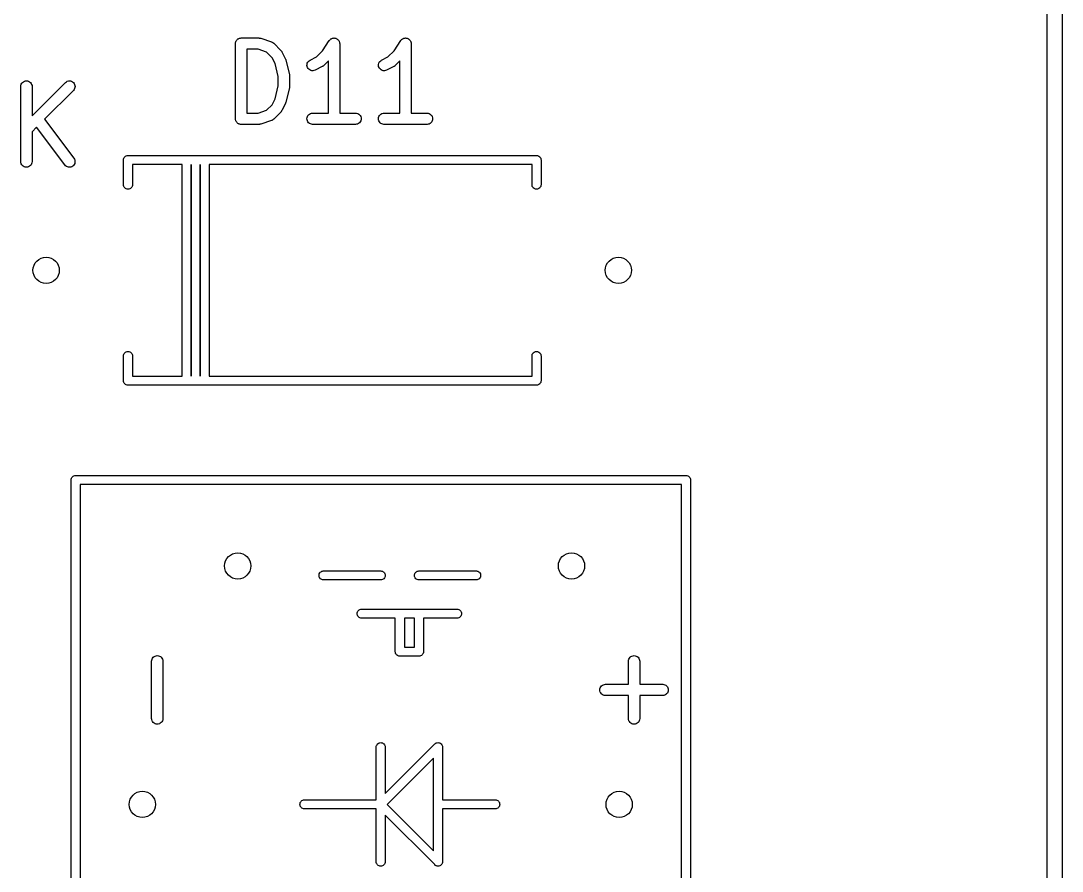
# Model space of a CAD drawing. Extents: x 17 to 176, y -177 to -9.
# Drawn here: x 161.72 to 175.58, y -145.16 to -133.84 of the extents above; entities that cross this region are included whole.
import ezdxf

# ---------------------------------------------------------------- set-up
doc = ezdxf.new("R2010")
doc.units = 0
doc.layers.add('BLACK', color=7, linetype='CONTINUOUS')

msp = doc.modelspace()

# ---------------------------------------------------------------- linework, layer by layer
at = {"layer": 'BLACK', "linetype": 'CONTINUOUS'}
for p, q in [((175.382, -176.017), (175.382, -52.2426)), ((175.582, -52.2359), (175.582, -176.027)), ((164.59, -134.095), (164.595, -134.089)), ((164.595, -134.089), (164.601, -134.084)), ((164.595, -134.089), (164.595, -134.089)), ((164.595, -134.089), (164.595, -134.089)), ((164.601, -134.084), (164.606, -134.08)), ((164.606, -134.08), (164.606, -134.08)), ((164.606, -134.08), (164.607, -134.08)), ((164.607, -134.08), (164.613, -134.076)), ((164.613, -134.076), (164.619, -134.073)), ((164.619, -134.073), (164.619, -134.073)), ((164.619, -134.073), (164.62, -134.073)), ((164.62, -134.073), (164.626, -134.071)), ((164.626, -134.071), (164.633, -134.069)), ((164.633, -134.069), (164.633, -134.069)), ((164.633, -134.069), (164.634, -134.069)), ((164.634, -134.069), (164.641, -134.068)), ((164.641, -134.068), (164.648, -134.067)), ((164.648, -134.067), (164.886, -134.067)), ((164.886, -134.067), (164.887, -134.067)), ((164.887, -134.067), (164.891, -134.068)), ((164.891, -134.068), (164.895, -134.068)), ((164.895, -134.068), (164.898, -134.069)), ((164.898, -134.069), (164.901, -134.069)), ((164.901, -134.069), (164.905, -134.07)), ((164.905, -134.07), (164.91, -134.071)), ((164.91, -134.071), (165.052, -134.119)), ((165.829, -134.094), (165.833, -134.089)), ((165.833, -134.089), (165.839, -134.084)), ((165.833, -134.089), (165.833, -134.089)), ((165.833, -134.089), (165.833, -134.089)), ((165.839, -134.084), (165.845, -134.08)), ((165.845, -134.08), (165.852, -134.076)), ((165.845, -134.08), (165.845, -134.08)), ((165.845, -134.08), (165.845, -134.08)), ((165.852, -134.076), (165.858, -134.073)), ((165.858, -134.073), (165.865, -134.071)), ((165.858, -134.073), (165.858, -134.073)), ((165.858, -134.073), (165.858, -134.073)), ((165.865, -134.071), (165.872, -134.069)), ((165.872, -134.069), (165.879, -134.068)), ((165.872, -134.069), (165.872, -134.069)), ((165.872, -134.069), (165.872, -134.069)), ((165.879, -134.068), (165.886, -134.067)), ((165.886, -134.067), (165.886, -134.067)), ((165.886, -134.067), (165.894, -134.068)), ((165.886, -134.067), (165.886, -134.067)), ((165.894, -134.068), (165.901, -134.069)), ((165.901, -134.069), (165.901, -134.069)), ((165.901, -134.069), (165.901, -134.069)), ((165.901, -134.069), (165.908, -134.071)), ((165.908, -134.071), (165.915, -134.073)), ((165.915, -134.073), (165.915, -134.073)), ((165.915, -134.073), (165.915, -134.073)), ((165.915, -134.073), (165.922, -134.077)), ((165.922, -134.077), (165.928, -134.08)), ((165.928, -134.08), (165.928, -134.08)), ((165.928, -134.08), (165.928, -134.08)), ((165.928, -134.08), (165.933, -134.085)), ((165.933, -134.085), (165.939, -134.09)), ((165.939, -134.09), (165.939, -134.09)), ((165.939, -134.09), (165.939, -134.09)), ((165.939, -134.09), (165.944, -134.096)), ((166.781, -134.094), (166.786, -134.089)), ((166.786, -134.089), (166.792, -134.084)), ((166.786, -134.089), (166.786, -134.089)), ((166.786, -134.089), (166.786, -134.089)), ((166.792, -134.084), (166.797, -134.08)), ((166.797, -134.08), (166.804, -134.076)), ((166.797, -134.08), (166.797, -134.08)), ((166.797, -134.08), (166.797, -134.08)), ((166.804, -134.076), (166.81, -134.073)), ((166.81, -134.073), (166.817, -134.071)), ((166.81, -134.073), (166.81, -134.073)), ((166.81, -134.073), (166.81, -134.073)), ((166.817, -134.071), (166.824, -134.069)), ((166.824, -134.069), (166.831, -134.068)), ((166.824, -134.069), (166.824, -134.069)), ((166.824, -134.069), (166.824, -134.069)), ((166.831, -134.068), (166.839, -134.067)), ((166.839, -134.067), (166.839, -134.067)), ((166.839, -134.067), (166.846, -134.068)), ((166.839, -134.067), (166.839, -134.067)), ((166.846, -134.068), (166.853, -134.069)), ((166.853, -134.069), (166.853, -134.069)), ((166.853, -134.069), (166.853, -134.069)), ((166.853, -134.069), (166.861, -134.071)), ((166.861, -134.071), (166.867, -134.073)), ((166.867, -134.073), (166.867, -134.073)), ((166.867, -134.073), (166.867, -134.073)), ((166.867, -134.073), (166.874, -134.077)), ((166.874, -134.077), (166.88, -134.08)), ((166.88, -134.08), (166.88, -134.08)), ((166.88, -134.08), (166.88, -134.08)), ((166.88, -134.08), (166.886, -134.085)), ((166.886, -134.085), (166.891, -134.09)), ((166.891, -134.09), (166.891, -134.09)), ((166.891, -134.09), (166.891, -134.09)), ((166.891, -134.09), (166.896, -134.096)), ((164.573, -134.141), (164.574, -134.134)), ((164.573, -134.142), (164.573, -134.141)), ((164.573, -135.142), (164.573, -134.142)), ((164.573, -134.142), (164.573, -134.142)), ((164.573, -134.142), (164.573, -134.142)), ((164.573, -134.142), (164.573, -134.142)), ((164.574, -134.127), (164.576, -134.12)), ((164.574, -134.134), (164.574, -134.127)), ((164.574, -134.127), (164.574, -134.127)), ((164.574, -134.127), (164.574, -134.127)), ((164.576, -134.12), (164.579, -134.113)), ((164.579, -134.113), (164.582, -134.107)), ((164.579, -134.113), (164.579, -134.113)), ((164.579, -134.113), (164.579, -134.113)), ((164.582, -134.107), (164.586, -134.1)), ((164.586, -134.1), (164.59, -134.095)), ((164.586, -134.1), (164.586, -134.1)), ((164.586, -134.1), (164.586, -134.1)), ((164.723, -134.217), (164.723, -135.067)), ((164.874, -134.217), (164.723, -134.217)), ((164.988, -134.256), (164.874, -134.217)), ((165.052, -134.119), (165.053, -134.119)), ((165.053, -134.119), (165.055, -134.12)), ((165.055, -134.12), (165.057, -134.121)), ((165.057, -134.121), (165.062, -134.123)), ((165.062, -134.123), (165.067, -134.125)), ((165.067, -134.125), (165.068, -134.127)), ((165.068, -134.127), (165.07, -134.128)), ((165.07, -134.128), (165.074, -134.131)), ((165.074, -134.131), (165.078, -134.134)), ((165.078, -134.134), (165.08, -134.136)), ((165.08, -134.136), (165.082, -134.137)), ((165.082, -134.137), (165.177, -134.232)), ((165.177, -134.232), (165.178, -134.233)), ((165.732, -134.237), (165.823, -134.101)), ((165.823, -134.101), (165.824, -134.1)), ((165.824, -134.1), (165.829, -134.094)), ((165.824, -134.1), (165.824, -134.1)), ((165.824, -134.1), (165.824, -134.1)), ((165.824, -134.1), (165.824, -134.1)), ((165.944, -134.096), (165.948, -134.101)), ((165.948, -134.101), (165.948, -134.101)), ((165.948, -134.101), (165.948, -134.101)), ((165.948, -134.101), (165.952, -134.108)), ((165.952, -134.108), (165.955, -134.114)), ((165.955, -134.114), (165.955, -134.114)), ((165.955, -134.114), (165.955, -134.114)), ((165.955, -134.114), (165.957, -134.121)), ((165.957, -134.121), (165.959, -134.128)), ((165.959, -134.128), (165.959, -134.128)), ((165.959, -134.128), (165.959, -134.128)), ((165.959, -134.128), (165.96, -134.135)), ((165.96, -134.135), (165.961, -134.142)), ((165.961, -134.142), (165.961, -135.067)), ((166.685, -134.237), (166.776, -134.101)), ((166.776, -134.1), (166.781, -134.094)), ((166.776, -134.101), (166.776, -134.1)), ((166.776, -134.1), (166.776, -134.1)), ((166.776, -134.1), (166.776, -134.1)), ((166.776, -134.1), (166.776, -134.1)), ((166.896, -134.096), (166.901, -134.101)), ((166.901, -134.101), (166.901, -134.101)), ((166.901, -134.101), (166.901, -134.101)), ((166.901, -134.101), (166.904, -134.108)), ((166.904, -134.108), (166.908, -134.114)), ((166.908, -134.114), (166.908, -134.114)), ((166.908, -134.114), (166.908, -134.114)), ((166.908, -134.114), (166.91, -134.121)), ((166.91, -134.121), (166.912, -134.128)), ((166.912, -134.128), (166.912, -134.128)), ((166.912, -134.128), (166.912, -134.128)), ((166.912, -134.128), (166.912, -134.135)), ((166.912, -134.135), (166.913, -134.142)), ((166.913, -134.142), (166.913, -135.067)), ((165.062, -134.33), (164.988, -134.256)), ((165.101, -134.407), (165.062, -134.33)), ((165.178, -134.233), (165.18, -134.236)), ((165.18, -134.236), (165.183, -134.239)), ((165.183, -134.239), (165.185, -134.242)), ((165.185, -134.242), (165.187, -134.244)), ((165.187, -134.244), (165.189, -134.248)), ((165.189, -134.248), (165.191, -134.252)), ((165.191, -134.252), (165.239, -134.347)), ((165.239, -134.347), (165.239, -134.348)), ((165.239, -134.348), (165.239, -134.348)), ((165.239, -134.348), (165.239, -134.348)), ((165.239, -134.348), (165.242, -134.355)), ((165.242, -134.355), (165.244, -134.362)), ((165.244, -134.362), (165.244, -134.362)), ((165.244, -134.362), (165.244, -134.362)), ((165.244, -134.362), (165.292, -134.553)), ((165.544, -134.379), (165.554, -134.369)), ((165.554, -134.369), (165.567, -134.361)), ((165.567, -134.361), (165.651, -134.319)), ((165.651, -134.319), (165.732, -134.237)), ((165.811, -134.371), (165.748, -134.434)), ((165.811, -135.067), (165.811, -134.371)), ((166.496, -134.379), (166.507, -134.369)), ((166.507, -134.369), (166.519, -134.361)), ((166.519, -134.361), (166.603, -134.319)), ((166.603, -134.319), (166.685, -134.237)), ((166.763, -134.371), (166.701, -134.434)), ((166.763, -135.067), (166.763, -134.371)), ((165.144, -134.58), (165.101, -134.407)), ((165.525, -134.433), (165.526, -134.418)), ((165.528, -134.447), (165.525, -134.433)), ((165.526, -134.418), (165.529, -134.404)), ((165.533, -134.461), (165.528, -134.447)), ((165.529, -134.404), (165.535, -134.391)), ((165.54, -134.474), (165.533, -134.461)), ((165.535, -134.391), (165.544, -134.379)), ((165.55, -134.484), (165.54, -134.474)), ((165.562, -134.493), (165.55, -134.484)), ((165.576, -134.499), (165.562, -134.493)), ((165.59, -134.502), (165.576, -134.499)), ((165.604, -134.503), (165.59, -134.502)), ((165.619, -134.501), (165.604, -134.503)), ((165.633, -134.496), (165.619, -134.501)), ((165.634, -134.495), (165.633, -134.496)), ((165.729, -134.448), (165.634, -134.495)), ((165.732, -134.445), (165.729, -134.448)), ((165.736, -134.443), (165.732, -134.445)), ((165.739, -134.441), (165.736, -134.443)), ((165.741, -134.44), (165.739, -134.441)), ((165.744, -134.437), (165.741, -134.44)), ((165.748, -134.434), (165.744, -134.437)), ((165.748, -134.434), (165.748, -134.434)), ((166.478, -134.418), (166.481, -134.404)), ((166.478, -134.433), (166.478, -134.418)), ((166.48, -134.447), (166.478, -134.433)), ((166.485, -134.461), (166.48, -134.447)), ((166.481, -134.404), (166.487, -134.391)), ((166.493, -134.474), (166.485, -134.461)), ((166.487, -134.391), (166.496, -134.379)), ((166.503, -134.484), (166.493, -134.474)), ((166.515, -134.493), (166.503, -134.484)), ((166.528, -134.499), (166.515, -134.493)), ((166.542, -134.502), (166.528, -134.499)), ((166.557, -134.503), (166.542, -134.502)), ((166.571, -134.501), (166.557, -134.503)), ((166.585, -134.496), (166.571, -134.501)), ((166.586, -134.495), (166.585, -134.496)), ((166.681, -134.448), (166.586, -134.495)), ((166.685, -134.445), (166.681, -134.448)), ((166.689, -134.443), (166.685, -134.445)), ((166.691, -134.441), (166.689, -134.443)), ((166.694, -134.44), (166.691, -134.441)), ((166.697, -134.437), (166.694, -134.44)), ((166.7, -134.434), (166.697, -134.437)), ((166.701, -134.434), (166.7, -134.434)), ((161.749, -134.65), (161.762, -134.643)), ((161.762, -134.643), (161.776, -134.639)), ((161.776, -134.639), (161.791, -134.637)), ((161.791, -134.637), (161.805, -134.639)), ((161.805, -134.639), (161.819, -134.643)), ((161.819, -134.643), (161.832, -134.65)), ((162.321, -134.649), (162.334, -134.643)), ((162.334, -134.643), (162.348, -134.639)), ((162.348, -134.639), (162.362, -134.637)), ((162.362, -134.637), (162.377, -134.639)), ((162.377, -134.639), (162.391, -134.643)), ((162.391, -134.643), (162.404, -134.65)), ((165.144, -134.705), (165.144, -134.58)), ((165.292, -134.553), (165.292, -134.554)), ((165.292, -134.554), (165.292, -134.555)), ((165.292, -134.555), (165.293, -134.556)), ((165.293, -134.556), (165.293, -134.562)), ((165.293, -134.562), (165.294, -134.568)), ((165.294, -134.568), (165.294, -134.57)), ((165.294, -134.57), (165.294, -134.571)), ((165.294, -134.571), (165.294, -134.714)), ((161.715, -134.711), (161.717, -134.697)), ((161.715, -134.712), (161.715, -134.711)), ((161.715, -135.712), (161.715, -134.712)), ((161.717, -134.697), (161.721, -134.683)), ((161.721, -134.683), (161.728, -134.67)), ((161.728, -134.67), (161.738, -134.659)), ((161.738, -134.659), (161.749, -134.65)), ((161.832, -134.65), (161.843, -134.66)), ((161.843, -134.66), (161.853, -134.671)), ((161.853, -134.671), (161.859, -134.684)), ((161.859, -134.684), (161.864, -134.698)), ((161.864, -134.698), (161.865, -134.712)), ((161.865, -135.103), (162.308, -134.659)), ((161.865, -134.712), (161.865, -135.103)), ((162.415, -134.765), (162.032, -135.148)), ((162.308, -134.659), (162.309, -134.659)), ((162.309, -134.659), (162.321, -134.649)), ((162.404, -134.65), (162.415, -134.66)), ((162.415, -134.66), (162.424, -134.671)), ((162.424, -134.754), (162.415, -134.765)), ((162.424, -134.671), (162.431, -134.684)), ((162.431, -134.741), (162.424, -134.754)), ((162.431, -134.684), (162.435, -134.698)), ((162.435, -134.727), (162.431, -134.741)), ((162.435, -134.698), (162.437, -134.713)), ((162.437, -134.713), (162.435, -134.727)), ((165.101, -134.878), (165.144, -134.705)), ((165.292, -134.732), (165.244, -134.922)), ((165.293, -134.729), (165.292, -134.731)), ((165.292, -134.731), (165.292, -134.732)), ((165.294, -134.718), (165.293, -134.723)), ((165.293, -134.723), (165.293, -134.729)), ((165.294, -134.714), (165.294, -134.715)), ((165.294, -134.715), (165.294, -134.716)), ((165.294, -134.716), (165.294, -134.718)), ((165.062, -134.955), (165.101, -134.878)), ((165.244, -134.924), (165.241, -134.931)), ((165.244, -134.922), (165.244, -134.923)), ((165.244, -134.923), (165.244, -134.924)), ((165.244, -134.924), (165.244, -134.924)), ((164.874, -135.067), (164.988, -135.029)), ((164.988, -135.029), (165.062, -134.955)), ((165.177, -135.053), (165.082, -135.148)), ((165.18, -135.049), (165.177, -135.053)), ((165.183, -135.046), (165.18, -135.049)), ((165.184, -135.044), (165.183, -135.046)), ((165.186, -135.041), (165.184, -135.044)), ((165.188, -135.038), (165.186, -135.041)), ((165.191, -135.034), (165.188, -135.038)), ((165.239, -134.938), (165.191, -135.033)), ((165.191, -135.033), (165.191, -135.034)), ((165.241, -134.931), (165.239, -134.937)), ((165.239, -134.937), (165.239, -134.938)), ((165.239, -134.938), (165.239, -134.938)), ((162.032, -135.148), (162.422, -135.667)), ((164.573, -135.149), (164.573, -135.142)), ((164.574, -135.156), (164.573, -135.149)), ((164.574, -135.157), (164.574, -135.156)), ((164.576, -135.164), (164.574, -135.157)), ((164.574, -135.157), (164.574, -135.157)), ((164.578, -135.17), (164.576, -135.164)), ((164.578, -135.171), (164.578, -135.17)), ((164.582, -135.177), (164.578, -135.171)), ((164.578, -135.171), (164.578, -135.171)), ((164.585, -135.183), (164.582, -135.177)), ((164.585, -135.184), (164.585, -135.183)), ((164.59, -135.189), (164.585, -135.184)), ((164.585, -135.184), (164.585, -135.184)), ((164.594, -135.195), (164.59, -135.189)), ((164.6, -135.2), (164.594, -135.195)), ((164.594, -135.195), (164.594, -135.195)), ((164.594, -135.195), (164.594, -135.195)), ((164.605, -135.204), (164.6, -135.2)), ((164.723, -135.067), (164.874, -135.067)), ((165.052, -135.166), (164.91, -135.214)), ((165.054, -135.165), (165.052, -135.166)), ((165.057, -135.164), (165.054, -135.165)), ((165.061, -135.162), (165.057, -135.164)), ((165.066, -135.16), (165.061, -135.162)), ((165.068, -135.159), (165.066, -135.16)), ((165.07, -135.158), (165.068, -135.159)), ((165.074, -135.154), (165.07, -135.158)), ((165.078, -135.152), (165.074, -135.154)), ((165.079, -135.15), (165.078, -135.152)), ((165.081, -135.149), (165.079, -135.15)), ((165.082, -135.148), (165.081, -135.149)), ((165.525, -135.142), (165.527, -135.127)), ((165.526, -135.156), (165.525, -135.142)), ((165.531, -135.17), (165.526, -135.156)), ((165.527, -135.127), (165.531, -135.113)), ((165.531, -135.113), (165.538, -135.1)), ((165.537, -135.183), (165.531, -135.17)), ((165.547, -135.195), (165.537, -135.183)), ((165.538, -135.1), (165.547, -135.089)), ((165.547, -135.089), (165.559, -135.08)), ((165.558, -135.204), (165.547, -135.195)), ((165.559, -135.08), (165.572, -135.073)), ((165.572, -135.073), (165.586, -135.069)), ((165.586, -135.069), (165.6, -135.067)), ((165.6, -135.067), (165.811, -135.067)), ((165.961, -135.067), (166.172, -135.067)), ((166.172, -135.067), (166.173, -135.067)), ((166.173, -135.067), (166.187, -135.069)), ((166.187, -135.069), (166.201, -135.073)), ((166.201, -135.073), (166.214, -135.08)), ((166.224, -135.196), (166.213, -135.205)), ((166.214, -135.08), (166.225, -135.09)), ((166.234, -135.184), (166.224, -135.196)), ((166.225, -135.09), (166.234, -135.101)), ((166.234, -135.101), (166.241, -135.114)), ((166.241, -135.171), (166.234, -135.184)), ((166.241, -135.114), (166.245, -135.128)), ((166.245, -135.157), (166.241, -135.171)), ((166.245, -135.128), (166.247, -135.143)), ((166.247, -135.143), (166.245, -135.157)), ((166.477, -135.142), (166.479, -135.127)), ((166.479, -135.156), (166.477, -135.142)), ((166.479, -135.127), (166.483, -135.113)), ((166.483, -135.17), (166.479, -135.156)), ((166.483, -135.113), (166.49, -135.1)), ((166.49, -135.183), (166.483, -135.17)), ((166.49, -135.1), (166.5, -135.089)), ((166.499, -135.195), (166.49, -135.183)), ((166.51, -135.204), (166.499, -135.195)), ((166.5, -135.089), (166.511, -135.08)), ((166.511, -135.08), (166.524, -135.073)), ((166.524, -135.073), (166.538, -135.069)), ((166.538, -135.069), (166.552, -135.067)), ((166.552, -135.067), (166.763, -135.067)), ((166.913, -135.067), (167.124, -135.067)), ((167.124, -135.067), (167.125, -135.067)), ((167.125, -135.067), (167.139, -135.069)), ((167.139, -135.069), (167.153, -135.073)), ((167.153, -135.073), (167.166, -135.08)), ((167.177, -135.196), (167.165, -135.205)), ((167.166, -135.08), (167.177, -135.09)), ((167.177, -135.09), (167.187, -135.101)), ((167.186, -135.184), (167.177, -135.196)), ((167.193, -135.171), (167.186, -135.184)), ((167.187, -135.101), (167.193, -135.114)), ((167.193, -135.114), (167.198, -135.128)), ((167.197, -135.157), (167.193, -135.171)), ((167.199, -135.143), (167.197, -135.157)), ((167.198, -135.128), (167.199, -135.143)), ((161.925, -135.255), (161.865, -135.315)), ((161.865, -135.315), (161.865, -135.712)), ((162.302, -135.757), (161.925, -135.255)), ((164.606, -135.204), (164.605, -135.204)), ((164.606, -135.205), (164.606, -135.204)), ((164.612, -135.208), (164.606, -135.205)), ((164.618, -135.211), (164.612, -135.208)), ((164.619, -135.212), (164.618, -135.211)), ((164.618, -135.211), (164.618, -135.211)), ((164.625, -135.214), (164.619, -135.212)), ((164.632, -135.216), (164.625, -135.214)), ((164.633, -135.216), (164.632, -135.216)), ((164.632, -135.216), (164.632, -135.216)), ((164.64, -135.217), (164.633, -135.216)), ((164.647, -135.217), (164.64, -135.217)), ((164.648, -135.217), (164.647, -135.217)), ((164.647, -135.217), (164.647, -135.217)), ((164.647, -135.217), (164.647, -135.217)), ((164.647, -135.217), (164.647, -135.217)), ((164.886, -135.217), (164.648, -135.217)), ((164.89, -135.217), (164.886, -135.217)), ((164.894, -135.217), (164.89, -135.217)), ((164.897, -135.216), (164.894, -135.217)), ((164.9, -135.216), (164.897, -135.216)), ((164.904, -135.215), (164.9, -135.216)), ((164.909, -135.214), (164.904, -135.215)), ((164.91, -135.214), (164.909, -135.214)), ((165.571, -135.211), (165.558, -135.204)), ((165.585, -135.216), (165.571, -135.211)), ((165.599, -135.217), (165.585, -135.216)), ((165.6, -135.217), (165.599, -135.217)), ((166.172, -135.217), (165.6, -135.217)), ((166.186, -135.216), (166.172, -135.217)), ((166.2, -135.212), (166.186, -135.216)), ((166.213, -135.205), (166.2, -135.212)), ((166.523, -135.211), (166.51, -135.204)), ((166.537, -135.216), (166.523, -135.211)), ((166.551, -135.217), (166.537, -135.216)), ((166.552, -135.217), (166.551, -135.217)), ((167.124, -135.217), (166.552, -135.217)), ((167.138, -135.216), (167.124, -135.217)), ((167.152, -135.212), (167.138, -135.216)), ((167.165, -135.205), (167.152, -135.212)), ((161.717, -135.727), (161.715, -135.712)), ((161.721, -135.741), (161.717, -135.727)), ((161.728, -135.754), (161.721, -135.741)), ((161.737, -135.765), (161.728, -135.754)), ((161.852, -135.755), (161.843, -135.766)), ((161.859, -135.742), (161.852, -135.755)), ((161.863, -135.728), (161.859, -135.742)), ((161.865, -135.713), (161.863, -135.728)), ((161.865, -135.712), (161.865, -135.713)), ((162.311, -135.768), (162.302, -135.757)), ((162.426, -135.751), (162.417, -135.763)), ((162.422, -135.667), (162.422, -135.668)), ((162.422, -135.668), (162.43, -135.681)), ((162.432, -135.738), (162.426, -135.751)), ((162.43, -135.681), (162.434, -135.695)), ((162.436, -135.724), (162.432, -135.738)), ((162.434, -135.695), (162.436, -135.709)), ((162.436, -135.709), (162.436, -135.724)), ((163.082, -135.69), (163.083, -135.678)), ((163.082, -135.693), (163.082, -135.69)), ((163.082, -136.023), (163.082, -135.693)), ((163.083, -135.678), (163.086, -135.667)), ((163.086, -135.667), (163.092, -135.657)), ((163.092, -135.657), (163.099, -135.647)), ((163.099, -135.647), (163.109, -135.64)), ((163.109, -135.64), (163.119, -135.634)), ((163.119, -135.634), (163.13, -135.631)), ((163.13, -135.631), (163.139, -135.63)), ((163.139, -135.63), (163.139, -135.63)), ((163.139, -135.63), (163.142, -135.63)), ((163.142, -135.63), (163.145, -135.63)), ((163.145, -135.63), (163.919, -135.63)), ((163.862, -135.75), (163.202, -135.75)), ((163.202, -135.75), (163.202, -136.023)), ((163.862, -138.57), (163.862, -135.75)), ((163.919, -135.63), (163.922, -135.63)), ((163.922, -135.63), (163.925, -135.63)), ((163.925, -135.63), (164.039, -135.63)), ((163.982, -138.57), (163.982, -135.75)), ((163.982, -135.75), (163.982, -138.57)), ((164.039, -135.63), (164.042, -135.63)), ((164.042, -135.63), (164.045, -135.63)), ((164.045, -135.63), (164.159, -135.63)), ((164.102, -138.57), (164.102, -135.75)), ((164.102, -135.75), (164.102, -138.57)), ((164.159, -135.63), (164.162, -135.63)), ((164.162, -135.63), (164.165, -135.63)), ((164.165, -135.63), (168.579, -135.63)), ((168.522, -135.75), (164.222, -135.75)), ((164.222, -135.75), (164.222, -138.57)), ((168.522, -136.023), (168.522, -135.75)), ((168.579, -135.63), (168.582, -135.63)), ((168.582, -135.63), (168.585, -135.63)), ((168.585, -135.63), (168.585, -135.63)), ((168.585, -135.63), (168.594, -135.631)), ((168.594, -135.631), (168.605, -135.634)), ((168.605, -135.634), (168.615, -135.64)), ((168.615, -135.64), (168.625, -135.647)), ((168.625, -135.647), (168.632, -135.657)), ((168.632, -135.657), (168.638, -135.667)), ((168.638, -135.667), (168.641, -135.678)), ((168.641, -135.678), (168.642, -135.69)), ((168.642, -135.69), (168.642, -135.693)), ((168.642, -135.693), (168.642, -136.023)), ((161.748, -135.775), (161.737, -135.765)), ((161.761, -135.782), (161.748, -135.775)), ((161.775, -135.786), (161.761, -135.782)), ((161.79, -135.787), (161.775, -135.786)), ((161.804, -135.786), (161.79, -135.787)), ((161.818, -135.782), (161.804, -135.786)), ((161.831, -135.775), (161.818, -135.782)), ((161.843, -135.766), (161.831, -135.775)), ((162.323, -135.777), (162.311, -135.768)), ((162.336, -135.783), (162.323, -135.777)), ((162.351, -135.787), (162.336, -135.783)), ((162.365, -135.787), (162.351, -135.787)), ((162.38, -135.785), (162.365, -135.787)), ((162.394, -135.78), (162.38, -135.785)), ((162.406, -135.773), (162.394, -135.78)), ((162.417, -135.763), (162.406, -135.773)), ((163.083, -136.032), (163.082, -136.023)), ((163.086, -136.043), (163.083, -136.032)), ((163.201, -136.032), (163.198, -136.043)), ((163.202, -136.023), (163.201, -136.032)), ((168.523, -136.032), (168.522, -136.023)), ((168.526, -136.043), (168.523, -136.032)), ((168.641, -136.032), (168.638, -136.043)), ((168.642, -136.023), (168.641, -136.032)), ((163.092, -136.053), (163.086, -136.043)), ((163.099, -136.063), (163.092, -136.053)), ((163.109, -136.07), (163.099, -136.063)), ((163.119, -136.076), (163.109, -136.07)), ((163.13, -136.079), (163.119, -136.076)), ((163.142, -136.08), (163.13, -136.079)), ((163.154, -136.079), (163.142, -136.08)), ((163.165, -136.076), (163.154, -136.079)), ((163.175, -136.07), (163.165, -136.076)), ((163.185, -136.063), (163.175, -136.07)), ((163.192, -136.053), (163.185, -136.063)), ((163.198, -136.043), (163.192, -136.053)), ((168.532, -136.053), (168.526, -136.043)), ((168.539, -136.063), (168.532, -136.053)), ((168.549, -136.07), (168.539, -136.063)), ((168.559, -136.076), (168.549, -136.07)), ((168.57, -136.079), (168.559, -136.076)), ((168.582, -136.08), (168.57, -136.079)), ((168.594, -136.079), (168.582, -136.08)), ((168.605, -136.076), (168.594, -136.079)), ((168.615, -136.07), (168.605, -136.076)), ((168.625, -136.063), (168.615, -136.07)), ((168.632, -136.053), (168.625, -136.063)), ((168.638, -136.043), (168.632, -136.053)), ((163.099, -138.257), (163.109, -138.25)), ((163.109, -138.25), (163.119, -138.244)), ((163.119, -138.244), (163.13, -138.241)), ((163.13, -138.241), (163.142, -138.24)), ((163.142, -138.24), (163.154, -138.241)), ((163.154, -138.241), (163.165, -138.244)), ((163.165, -138.244), (163.175, -138.25)), ((163.175, -138.25), (163.185, -138.257)), ((168.539, -138.257), (168.549, -138.25)), ((168.549, -138.25), (168.559, -138.244)), ((168.559, -138.244), (168.57, -138.241)), ((168.57, -138.241), (168.582, -138.24)), ((168.582, -138.24), (168.594, -138.241)), ((168.594, -138.241), (168.605, -138.244)), ((168.605, -138.244), (168.615, -138.25)), ((168.615, -138.25), (168.625, -138.257)), ((163.082, -138.297), (163.083, -138.288)), ((163.082, -138.627), (163.082, -138.297)), ((163.083, -138.288), (163.086, -138.277)), ((163.086, -138.277), (163.092, -138.267)), ((163.092, -138.267), (163.099, -138.257)), ((163.185, -138.257), (163.192, -138.267)), ((163.192, -138.267), (163.198, -138.277)), ((163.198, -138.277), (163.201, -138.288)), ((163.201, -138.288), (163.202, -138.297)), ((163.202, -138.297), (163.202, -138.57)), ((168.522, -138.297), (168.523, -138.288)), ((168.522, -138.57), (168.522, -138.297)), ((168.523, -138.288), (168.526, -138.277)), ((168.526, -138.277), (168.532, -138.267)), ((168.532, -138.267), (168.539, -138.257)), ((168.625, -138.257), (168.632, -138.267)), ((168.632, -138.267), (168.638, -138.277)), ((168.638, -138.277), (168.641, -138.288)), ((168.641, -138.288), (168.642, -138.297)), ((168.642, -138.297), (168.642, -138.627)), ((163.082, -138.63), (163.082, -138.627)), ((163.083, -138.642), (163.082, -138.63)), ((163.086, -138.653), (163.083, -138.642)), ((163.092, -138.663), (163.086, -138.653)), ((163.099, -138.673), (163.092, -138.663)), ((163.202, -138.57), (163.862, -138.57)), ((163.982, -138.57), (163.982, -138.57)), ((164.102, -138.57), (164.102, -138.57)), ((164.222, -138.57), (168.522, -138.57)), ((168.632, -138.663), (168.625, -138.673)), ((168.638, -138.653), (168.632, -138.663)), ((168.641, -138.642), (168.638, -138.653)), ((168.642, -138.63), (168.641, -138.642)), ((168.642, -138.627), (168.642, -138.63)), ((163.109, -138.68), (163.099, -138.673)), ((163.119, -138.686), (163.109, -138.68)), ((163.13, -138.689), (163.119, -138.686)), ((163.139, -138.69), (163.13, -138.689)), ((163.142, -138.69), (163.139, -138.69)), ((163.139, -138.69), (163.139, -138.69)), ((163.145, -138.69), (163.142, -138.69)), ((163.919, -138.69), (163.145, -138.69)), ((163.922, -138.69), (163.919, -138.69)), ((163.925, -138.69), (163.922, -138.69)), ((164.039, -138.69), (163.925, -138.69)), ((164.042, -138.69), (164.039, -138.69)), ((164.045, -138.69), (164.042, -138.69)), ((164.159, -138.69), (164.045, -138.69)), ((164.162, -138.69), (164.159, -138.69)), ((164.165, -138.69), (164.162, -138.69)), ((168.579, -138.69), (164.165, -138.69)), ((168.582, -138.69), (168.579, -138.69)), ((168.585, -138.69), (168.582, -138.69)), ((168.594, -138.689), (168.585, -138.69)), ((168.585, -138.69), (168.585, -138.69)), ((168.605, -138.686), (168.594, -138.689)), ((168.615, -138.68), (168.605, -138.686)), ((168.625, -138.673), (168.615, -138.68)), ((162.394, -139.919), (162.401, -139.909)), ((162.401, -139.909), (162.411, -139.902)), ((162.411, -139.902), (162.421, -139.896)), ((162.421, -139.896), (162.432, -139.893)), ((162.432, -139.893), (162.441, -139.892)), ((162.441, -139.892), (162.441, -139.892)), ((162.441, -139.892), (162.444, -139.892)), ((162.444, -139.892), (162.447, -139.892)), ((162.447, -139.892), (170.569, -139.892)), ((170.569, -139.892), (170.572, -139.892)), ((170.572, -139.892), (170.575, -139.892)), ((170.575, -139.892), (170.575, -139.892)), ((170.575, -139.892), (170.584, -139.893)), ((170.584, -139.893), (170.595, -139.896)), ((170.595, -139.896), (170.605, -139.902)), ((170.605, -139.902), (170.615, -139.909)), ((170.615, -139.909), (170.622, -139.919)), ((162.384, -139.952), (162.385, -139.94)), ((162.384, -139.955), (162.384, -139.952)), ((162.384, -148.331), (162.384, -139.955)), ((162.385, -139.94), (162.388, -139.929)), ((162.388, -139.929), (162.394, -139.919)), ((162.504, -140.012), (162.504, -148.274)), ((170.512, -140.012), (162.504, -140.012)), ((170.512, -140.203), (170.512, -140.012)), ((170.622, -139.919), (170.628, -139.929)), ((170.628, -139.929), (170.631, -139.94)), ((170.631, -139.94), (170.632, -139.952)), ((170.632, -139.952), (170.632, -139.955)), ((170.632, -139.955), (170.632, -148.331)), ((170.512, -148.274), (170.512, -140.203)), ((165.713, -141.172), (165.723, -141.166)), ((165.723, -141.166), (165.734, -141.163)), ((165.734, -141.163), (165.743, -141.162)), ((165.743, -141.162), (166.511, -141.162)), ((166.511, -141.162), (166.52, -141.163)), ((166.52, -141.163), (166.531, -141.166)), ((166.531, -141.166), (166.541, -141.172)), ((166.983, -141.172), (166.993, -141.166)), ((166.993, -141.166), (167.004, -141.163)), ((167.004, -141.163), (167.013, -141.162)), ((167.013, -141.162), (167.781, -141.162)), ((167.781, -141.162), (167.79, -141.163)), ((167.79, -141.163), (167.801, -141.166)), ((167.801, -141.166), (167.811, -141.172)), ((165.686, -141.222), (165.687, -141.21)), ((165.687, -141.234), (165.686, -141.222)), ((165.687, -141.21), (165.69, -141.199)), ((165.69, -141.245), (165.687, -141.234)), ((165.69, -141.199), (165.696, -141.189)), ((165.696, -141.255), (165.69, -141.245)), ((165.696, -141.189), (165.703, -141.179)), ((165.703, -141.265), (165.696, -141.255)), ((165.703, -141.179), (165.713, -141.172)), ((165.713, -141.272), (165.703, -141.265)), ((165.723, -141.278), (165.713, -141.272)), ((165.734, -141.281), (165.723, -141.278)), ((165.743, -141.282), (165.734, -141.281)), ((166.511, -141.282), (165.743, -141.282)), ((166.52, -141.281), (166.511, -141.282)), ((166.531, -141.278), (166.52, -141.281)), ((166.541, -141.272), (166.531, -141.278)), ((166.541, -141.172), (166.551, -141.179)), ((166.551, -141.265), (166.541, -141.272)), ((166.551, -141.179), (166.558, -141.189)), ((166.558, -141.255), (166.551, -141.265)), ((166.558, -141.189), (166.564, -141.199)), ((166.564, -141.245), (166.558, -141.255)), ((166.564, -141.199), (166.567, -141.21)), ((166.567, -141.234), (166.564, -141.245)), ((166.567, -141.21), (166.568, -141.222)), ((166.568, -141.222), (166.567, -141.234)), ((166.956, -141.222), (166.957, -141.21)), ((166.957, -141.234), (166.956, -141.222)), ((166.957, -141.21), (166.96, -141.199)), ((166.96, -141.245), (166.957, -141.234)), ((166.96, -141.199), (166.966, -141.189)), ((166.966, -141.255), (166.96, -141.245)), ((166.966, -141.189), (166.973, -141.179)), ((166.973, -141.265), (166.966, -141.255)), ((166.973, -141.179), (166.983, -141.172)), ((166.983, -141.272), (166.973, -141.265)), ((166.993, -141.278), (166.983, -141.272)), ((167.004, -141.281), (166.993, -141.278)), ((167.013, -141.282), (167.004, -141.281)), ((167.781, -141.282), (167.013, -141.282)), ((167.79, -141.281), (167.781, -141.282)), ((167.801, -141.278), (167.79, -141.281)), ((167.811, -141.272), (167.801, -141.278)), ((167.811, -141.172), (167.821, -141.179)), ((167.821, -141.265), (167.811, -141.272)), ((167.821, -141.179), (167.828, -141.189)), ((167.828, -141.255), (167.821, -141.265)), ((167.828, -141.189), (167.834, -141.199)), ((167.834, -141.245), (167.828, -141.255)), ((167.834, -141.199), (167.837, -141.21)), ((167.837, -141.234), (167.834, -141.245)), ((167.837, -141.21), (167.838, -141.222)), ((167.838, -141.222), (167.837, -141.234)), ((166.194, -141.73), (166.195, -141.718)), ((166.195, -141.718), (166.198, -141.707)), ((166.198, -141.707), (166.204, -141.697)), ((166.204, -141.697), (166.211, -141.687)), ((166.211, -141.687), (166.221, -141.68)), ((166.221, -141.68), (166.231, -141.674)), ((166.231, -141.674), (166.242, -141.671)), ((166.242, -141.671), (166.251, -141.67)), ((166.251, -141.67), (166.759, -141.67)), ((166.759, -141.67), (166.762, -141.67)), ((166.762, -141.67), (166.765, -141.67)), ((166.765, -141.67), (167.013, -141.67)), ((167.013, -141.67), (167.016, -141.67)), ((167.016, -141.67), (167.019, -141.67)), ((167.019, -141.67), (167.527, -141.67)), ((167.527, -141.67), (167.536, -141.671)), ((167.536, -141.671), (167.547, -141.674)), ((167.547, -141.674), (167.557, -141.68)), ((167.557, -141.68), (167.567, -141.687)), ((167.567, -141.687), (167.574, -141.697)), ((167.574, -141.697), (167.58, -141.707)), ((167.58, -141.707), (167.583, -141.718)), ((167.583, -141.718), (167.584, -141.73)), ((166.195, -141.742), (166.194, -141.73)), ((166.198, -141.753), (166.195, -141.742)), ((166.204, -141.763), (166.198, -141.753)), ((166.211, -141.773), (166.204, -141.763)), ((166.221, -141.78), (166.211, -141.773)), ((166.231, -141.786), (166.221, -141.78)), ((166.242, -141.789), (166.231, -141.786)), ((166.251, -141.79), (166.242, -141.789)), ((166.702, -141.79), (166.251, -141.79)), ((166.702, -142.235), (166.702, -141.79)), ((166.822, -141.79), (166.822, -142.178)), ((166.956, -141.79), (166.822, -141.79)), ((166.956, -142.178), (166.956, -141.79)), ((167.527, -141.79), (167.076, -141.79)), ((167.076, -141.79), (167.076, -142.235)), ((167.536, -141.789), (167.527, -141.79)), ((167.547, -141.786), (167.536, -141.789)), ((167.557, -141.78), (167.547, -141.786)), ((167.567, -141.773), (167.557, -141.78)), ((167.574, -141.763), (167.567, -141.773)), ((167.58, -141.753), (167.574, -141.763)), ((167.583, -141.742), (167.58, -141.753)), ((167.584, -141.73), (167.583, -141.742)), ((166.702, -142.238), (166.702, -142.235)), ((166.703, -142.25), (166.702, -142.238)), ((166.706, -142.261), (166.703, -142.25)), ((166.712, -142.271), (166.706, -142.261)), ((166.719, -142.281), (166.712, -142.271)), ((166.822, -142.178), (166.956, -142.178)), ((167.066, -142.271), (167.059, -142.281)), ((167.072, -142.261), (167.066, -142.271)), ((167.075, -142.25), (167.072, -142.261)), ((167.076, -142.241), (167.075, -142.25)), ((167.076, -142.235), (167.076, -142.238)), ((167.076, -142.238), (167.076, -142.241)), ((167.076, -142.241), (167.076, -142.241)), ((163.456, -142.364), (163.458, -142.349)), ((163.456, -142.365), (163.456, -142.364)), ((163.456, -143.127), (163.456, -142.365)), ((163.458, -142.349), (163.462, -142.336)), ((163.462, -142.336), (163.47, -142.323)), ((163.47, -142.323), (163.479, -142.311)), ((163.479, -142.311), (163.49, -142.302)), ((163.49, -142.302), (163.503, -142.296)), ((163.503, -142.296), (163.517, -142.291)), ((163.517, -142.291), (163.532, -142.29)), ((163.532, -142.29), (163.547, -142.292)), ((163.547, -142.292), (163.56, -142.296)), ((163.56, -142.296), (163.573, -142.303)), ((163.573, -142.303), (163.585, -142.312)), ((163.585, -142.312), (163.594, -142.324)), ((163.594, -142.324), (163.601, -142.336)), ((163.601, -142.336), (163.605, -142.35)), ((163.605, -142.35), (163.606, -142.365)), ((163.606, -142.365), (163.606, -143.127)), ((166.729, -142.288), (166.719, -142.281)), ((166.739, -142.294), (166.729, -142.288)), ((166.75, -142.297), (166.739, -142.294)), ((166.762, -142.298), (166.75, -142.297)), ((166.765, -142.298), (166.762, -142.298)), ((167.013, -142.298), (166.765, -142.298)), ((167.016, -142.298), (167.013, -142.298)), ((167.028, -142.297), (167.016, -142.298)), ((167.039, -142.294), (167.028, -142.297)), ((167.049, -142.288), (167.039, -142.294)), ((167.059, -142.281), (167.049, -142.288)), ((169.806, -142.364), (169.808, -142.349)), ((169.806, -142.365), (169.806, -142.364)), ((169.806, -142.671), (169.806, -142.365)), ((169.808, -142.349), (169.812, -142.336)), ((169.812, -142.336), (169.82, -142.323)), ((169.82, -142.323), (169.829, -142.311)), ((169.829, -142.311), (169.84, -142.302)), ((169.84, -142.302), (169.853, -142.296)), ((169.853, -142.296), (169.867, -142.291)), ((169.867, -142.291), (169.882, -142.29)), ((169.882, -142.29), (169.897, -142.292)), ((169.897, -142.292), (169.91, -142.296)), ((169.91, -142.296), (169.923, -142.303)), ((169.923, -142.303), (169.935, -142.312)), ((169.935, -142.312), (169.944, -142.324)), ((169.944, -142.324), (169.951, -142.336)), ((169.951, -142.336), (169.955, -142.35)), ((169.955, -142.35), (169.956, -142.365)), ((169.956, -142.365), (169.956, -142.671)), ((169.448, -142.693), (169.459, -142.684)), ((169.459, -142.684), (169.472, -142.677)), ((169.472, -142.677), (169.486, -142.672)), ((169.486, -142.672), (169.5, -142.671)), ((169.5, -142.671), (169.806, -142.671)), ((169.956, -142.671), (170.262, -142.671)), ((170.262, -142.671), (170.263, -142.671)), ((170.263, -142.671), (170.278, -142.673)), ((170.278, -142.673), (170.292, -142.677)), ((170.292, -142.677), (170.305, -142.684)), ((170.305, -142.684), (170.316, -142.694)), ((169.425, -142.745), (169.427, -142.731)), ((169.427, -142.76), (169.425, -142.745)), ((169.427, -142.731), (169.431, -142.717)), ((169.431, -142.774), (169.427, -142.76)), ((169.431, -142.717), (169.438, -142.704)), ((169.438, -142.787), (169.431, -142.774)), ((169.438, -142.704), (169.448, -142.693)), ((169.447, -142.798), (169.438, -142.787)), ((169.458, -142.808), (169.447, -142.798)), ((169.471, -142.815), (169.458, -142.808)), ((169.485, -142.819), (169.471, -142.815)), ((169.499, -142.821), (169.485, -142.819)), ((169.5, -142.821), (169.499, -142.821)), ((169.806, -142.821), (169.5, -142.821)), ((169.806, -143.127), (169.806, -142.821)), ((170.262, -142.821), (169.956, -142.821)), ((169.956, -142.821), (169.956, -143.127)), ((170.277, -142.82), (170.262, -142.821)), ((170.291, -142.815), (170.277, -142.82)), ((170.304, -142.808), (170.291, -142.815)), ((170.315, -142.799), (170.304, -142.808)), ((170.325, -142.788), (170.315, -142.799)), ((170.316, -142.694), (170.325, -142.705)), ((170.325, -142.705), (170.332, -142.718)), ((170.332, -142.775), (170.325, -142.788)), ((170.332, -142.718), (170.336, -142.732)), ((170.336, -142.761), (170.332, -142.775)), ((170.336, -142.732), (170.337, -142.747)), ((170.337, -142.747), (170.336, -142.761)), ((163.458, -143.142), (163.456, -143.127)), ((163.462, -143.156), (163.458, -143.142)), ((163.469, -143.168), (163.462, -143.156)), ((163.478, -143.18), (163.469, -143.168)), ((163.489, -143.189), (163.478, -143.18)), ((163.502, -143.196), (163.489, -143.189)), ((163.516, -143.2), (163.502, -143.196)), ((163.531, -143.202), (163.516, -143.2)), ((163.545, -143.201), (163.531, -143.202)), ((163.56, -143.196), (163.545, -143.201)), ((163.572, -143.19), (163.56, -143.196)), ((163.584, -143.181), (163.572, -143.19)), ((163.593, -143.169), (163.584, -143.181)), ((163.6, -143.156), (163.593, -143.169)), ((163.605, -143.143), (163.6, -143.156)), ((163.606, -143.128), (163.605, -143.143)), ((163.606, -143.127), (163.606, -143.128)), ((169.808, -143.142), (169.806, -143.127)), ((169.812, -143.156), (169.808, -143.142)), ((169.819, -143.168), (169.812, -143.156)), ((169.828, -143.18), (169.819, -143.168)), ((169.839, -143.189), (169.828, -143.18)), ((169.852, -143.196), (169.839, -143.189)), ((169.866, -143.2), (169.852, -143.196)), ((169.881, -143.202), (169.866, -143.2)), ((169.895, -143.201), (169.881, -143.202)), ((169.91, -143.196), (169.895, -143.201)), ((169.922, -143.19), (169.91, -143.196)), ((169.934, -143.181), (169.922, -143.19)), ((169.943, -143.169), (169.934, -143.181)), ((169.95, -143.156), (169.943, -143.169)), ((169.955, -143.143), (169.95, -143.156)), ((169.956, -143.128), (169.955, -143.143)), ((169.956, -143.127), (169.956, -143.128)), ((166.448, -143.505), (166.449, -143.496)), ((166.448, -144.016), (166.448, -143.505)), ((166.449, -143.496), (166.452, -143.485)), ((166.452, -143.485), (166.458, -143.475)), ((166.458, -143.475), (166.465, -143.465)), ((166.465, -143.465), (166.475, -143.458)), ((166.475, -143.458), (166.485, -143.452)), ((166.485, -143.452), (166.496, -143.449)), ((166.496, -143.449), (166.508, -143.448)), ((166.508, -143.448), (166.52, -143.449)), ((166.52, -143.449), (166.531, -143.452)), ((166.531, -143.452), (166.541, -143.458)), ((166.541, -143.458), (166.551, -143.465)), ((166.551, -143.465), (166.558, -143.475)), ((166.558, -143.475), (166.564, -143.485)), ((166.564, -143.485), (166.567, -143.496)), ((166.567, -143.496), (166.568, -143.505)), ((166.568, -144.125), (167.225, -143.468)), ((166.568, -143.505), (166.568, -144.125)), ((167.225, -143.468), (167.227, -143.465)), ((167.227, -143.465), (167.23, -143.463)), ((167.23, -143.463), (167.237, -143.458)), ((167.23, -143.463), (167.23, -143.463)), ((167.237, -143.458), (167.247, -143.452)), ((167.247, -143.452), (167.258, -143.449)), ((167.258, -143.449), (167.27, -143.448)), ((167.27, -143.448), (167.282, -143.449)), ((167.282, -143.449), (167.29, -143.451)), ((167.29, -143.451), (167.293, -143.452)), ((167.293, -143.452), (167.303, -143.458)), ((167.303, -143.458), (167.313, -143.465)), ((167.313, -143.465), (167.32, -143.475)), ((167.32, -143.475), (167.326, -143.485)), ((167.326, -143.485), (167.329, -143.496)), ((167.329, -143.496), (167.33, -143.505)), ((167.33, -143.505), (167.33, -143.505)), ((167.33, -143.505), (167.33, -143.508)), ((167.33, -143.508), (167.33, -143.511)), ((167.33, -143.511), (167.33, -144.21)), ((167.21, -143.653), (166.593, -144.27)), ((167.21, -144.267), (167.21, -143.653)), ((166.448, -144.21), (166.448, -144.016)), ((165.459, -144.22), (165.469, -144.214)), ((165.469, -144.214), (165.48, -144.211)), ((165.48, -144.211), (165.489, -144.21)), ((165.489, -144.21), (166.448, -144.21)), ((167.33, -144.21), (168.035, -144.21)), ((168.035, -144.21), (168.044, -144.211)), ((168.044, -144.211), (168.055, -144.214)), ((168.055, -144.214), (168.065, -144.22)), ((165.432, -144.27), (165.433, -144.258)), ((165.433, -144.282), (165.432, -144.27)), ((165.433, -144.258), (165.436, -144.247)), ((165.436, -144.293), (165.433, -144.282)), ((165.436, -144.247), (165.442, -144.237)), ((165.442, -144.303), (165.436, -144.293)), ((165.442, -144.237), (165.449, -144.227)), ((165.449, -144.313), (165.442, -144.303)), ((165.449, -144.227), (165.459, -144.22)), ((165.459, -144.32), (165.449, -144.313)), ((165.469, -144.326), (165.459, -144.32)), ((165.48, -144.329), (165.469, -144.326)), ((165.489, -144.33), (165.48, -144.329)), ((166.448, -144.33), (165.489, -144.33)), ((166.448, -145.035), (166.448, -144.33)), ((166.593, -144.27), (167.21, -144.887)), ((167.21, -144.27), (167.21, -144.267)), ((167.21, -144.273), (167.21, -144.27)), ((167.21, -144.887), (167.21, -144.273)), ((168.035, -144.33), (167.33, -144.33)), ((167.33, -144.33), (167.33, -145.029)), ((168.044, -144.329), (168.035, -144.33)), ((168.055, -144.326), (168.044, -144.329)), ((168.065, -144.32), (168.055, -144.326)), ((168.065, -144.22), (168.075, -144.227)), ((168.075, -144.313), (168.065, -144.32)), ((168.075, -144.227), (168.082, -144.237)), ((168.082, -144.303), (168.075, -144.313)), ((168.082, -144.237), (168.088, -144.247)), ((168.088, -144.293), (168.082, -144.303)), ((168.088, -144.247), (168.091, -144.258)), ((168.091, -144.282), (168.088, -144.293)), ((168.091, -144.258), (168.092, -144.27)), ((168.092, -144.27), (168.091, -144.282)), ((167.226, -145.072), (166.568, -144.415)), ((166.568, -144.415), (166.568, -145.035)), ((166.449, -145.044), (166.448, -145.035)), ((166.452, -145.055), (166.449, -145.044)), ((166.567, -145.044), (166.564, -145.055)), ((166.568, -145.035), (166.567, -145.044)), ((167.329, -145.044), (167.326, -145.055)), ((167.33, -145.035), (167.329, -145.044)), ((167.33, -145.029), (167.33, -145.032)), ((167.33, -145.032), (167.33, -145.035)), ((167.33, -145.035), (167.33, -145.035)), ((166.458, -145.065), (166.452, -145.055)), ((166.465, -145.075), (166.458, -145.065)), ((166.475, -145.082), (166.465, -145.075)), ((166.485, -145.088), (166.475, -145.082)), ((166.496, -145.091), (166.485, -145.088)), ((166.508, -145.092), (166.496, -145.091)), ((166.52, -145.091), (166.508, -145.092)), ((166.531, -145.088), (166.52, -145.091)), ((166.541, -145.082), (166.531, -145.088)), ((166.551, -145.075), (166.541, -145.082)), ((166.558, -145.065), (166.551, -145.075)), ((166.564, -145.055), (166.558, -145.065)), ((167.227, -145.075), (167.226, -145.072)), ((167.23, -145.076), (167.227, -145.075)), ((167.23, -145.077), (167.23, -145.076)), ((167.237, -145.082), (167.23, -145.077)), ((167.247, -145.088), (167.237, -145.082)), ((167.25, -145.089), (167.247, -145.088)), ((167.258, -145.091), (167.25, -145.089)), ((167.27, -145.092), (167.258, -145.091)), ((167.282, -145.091), (167.27, -145.092)), ((167.293, -145.088), (167.282, -145.091)), ((167.303, -145.082), (167.293, -145.088)), ((167.313, -145.075), (167.303, -145.082)), ((167.32, -145.065), (167.313, -145.075)), ((167.326, -145.055), (167.32, -145.065))]:
    msp.add_line(p, q, dxfattribs=at)
at = {"layer": 'BLACK'}
for centre in [(162.052, -137.16), (162.052, -137.16), (169.672, -137.16), (169.672, -137.16), (164.603, -141.095), (164.603, -141.095), (169.048, -141.095), (169.048, -141.095), (163.333, -144.27), (163.333, -144.27), (169.683, -144.27), (169.683, -144.27)]:
    msp.add_circle(centre, 0.175, dxfattribs=at)

doc.saveas('drawing.dxf')
